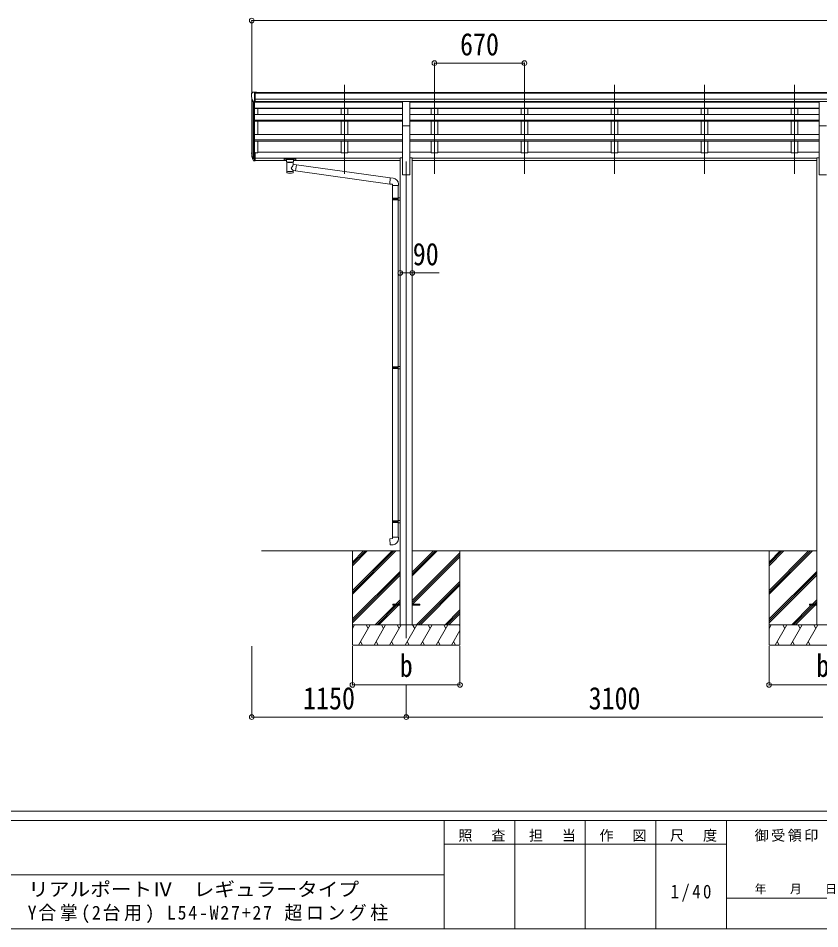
# Model space of a CAD drawing. Units: millimetres at full size. Extents: x -9783 to 9892, y -6828 to 6752.
# Drawn here: x 35 to 6001, y -6828 to -50 of the extents above; entities that cross this region are included whole.
import ezdxf
from ezdxf.enums import TextEntityAlignment as Align

# ---------------------------------------------------------------- set-up
doc = ezdxf.new("R2010")
doc.units = ezdxf.units.MM
doc.header["$LTSCALE"] = 35
doc.header["$PDMODE"] = 32
doc.header["$PDSIZE"] = 35
for name, color, linetype, lineweight in [('0-0_0', 7, 'Continuous', 9), ('0-1_本体', 4, 'Continuous', 9), ('0-2_部品', 7, 'Continuous', 9), ('0-8_PARTS2', 2, 'Continuous', 9), ('0-A_寸法', 6, 'Continuous', 9), ('F-0_240', 7, 'Continuous', 9)]:
    doc.layers.add(name, color=color, linetype=linetype, lineweight=lineweight)
doc.styles.add('ＭＳ ゴシック', font='')
doc.styles.get('ＭＳ ゴシック').set_extended_font_data('MS Gothic')

msp = doc.modelspace()

# ---------------------------------------------------------------- linework, layer by layer
at = {"layer": '0-0_0'}
for p, q in [((1847.05, -4015.77), (2877.85, -4015.77)), ((2523.05, -4015.77), (2523.05, -4715.77)), ((2523.05, -4309.95), (2817.23, -4015.77)), ((2523.05, -4324.09), (2831.37, -4015.77)), ((2523.05, -4338.23), (2845.51, -4015.77)), ((2523.05, -4126.1), (2633.38, -4015.77)), ((2523.05, -4111.96), (2619.24, -4015.77)), ((2523.05, -4097.82), (2605.09, -4015.77)), ((2968.25, -4201.4), (3153.88, -4015.77)), ((2968.25, -4187.26), (3139.74, -4015.77)), ((2968.25, -4173.12), (3125.59, -4015.77)), ((2968.25, -4015.77), (5977.85, -4015.77)), ((2968.25, -4385.25), (3323.05, -4030.45)), ((2968.25, -4399.39), (3323.05, -4044.59)), ((2970.51, -4411.27), (3323.05, -4058.73)), ((3323.05, -4015.77), (3323.05, -4715.77)), ((5623.05, -4015.77), (5623.05, -4715.77)), ((5623.05, -4309.95), (5917.23, -4015.77)), ((5623.05, -4324.09), (5931.37, -4015.77)), ((5623.05, -4338.23), (5945.51, -4015.77)), ((5623.05, -4126.1), (5733.38, -4015.77)), ((5623.05, -4111.96), (5719.24, -4015.77)), ((5623.05, -4097.82), (5705.09, -4015.77)), ((2523.05, -4522.08), (2877.85, -4167.28)), ((2523.05, -4536.22), (2877.85, -4181.42)), ((2523.05, -4550.36), (2877.85, -4195.57)), ((5623.05, -4522.08), (5977.85, -4167.28)), ((5623.05, -4536.22), (5977.85, -4181.42)), ((5623.05, -4550.36), (5977.85, -4195.57)), ((2999.86, -4565.77), (3323.05, -4242.58)), ((3014, -4565.77), (3323.05, -4256.72)), ((3028.14, -4565.77), (3323.05, -4270.87)), ((2845.99, -4411.27), (2877.85, -4379.41)), ((2860.13, -4411.27), (2877.85, -4393.56)), ((5945.99, -4411.27), (5977.85, -4379.41)), ((5960.13, -4411.27), (5977.85, -4393.56)), ((2691.49, -4565.77), (2836.99, -4420.27)), ((2705.63, -4565.77), (2851.13, -4420.27)), ((2719.77, -4565.77), (2865.27, -4420.27)), ((2874.27, -4411.27), (2877.85, -4407.7)), ((3211.99, -4565.77), (3323.05, -4454.71)), ((3226.13, -4565.77), (3323.05, -4468.86)), ((5791.49, -4565.77), (5936.99, -4420.27)), ((5805.63, -4565.77), (5951.13, -4420.27)), ((5819.77, -4565.77), (5965.27, -4420.27)), ((5974.27, -4411.27), (5977.85, -4407.7)), ((3240.27, -4565.77), (3323.05, -4483)), ((3323.05, -4565.77), (2523.05, -4565.77)), ((2523.05, -4593.27), (2538.93, -4565.77)), ((2567.79, -4715.77), (2654.4, -4565.77)), ((2639.4, -4591.75), (2624.4, -4565.77)), ((2683.26, -4715.77), (2769.87, -4565.77)), ((2754.87, -4591.75), (2739.86, -4565.77)), ((2798.73, -4715.77), (2885.34, -4565.77)), ((2870.34, -4591.75), (2855.33, -4565.77)), ((2914.2, -4715.77), (3000.81, -4565.77)), ((2985.81, -4591.75), (2970.8, -4565.77)), ((3029.67, -4715.77), (3116.28, -4565.77)), ((3101.28, -4591.75), (3086.28, -4565.77)), ((3145.14, -4715.77), (3231.75, -4565.77)), ((3201.75, -4565.77), (3216.75, -4591.75)), ((3260.61, -4715.77), (3323.05, -4607.63)), ((3317.22, -4565.77), (3323.05, -4575.87)), ((6423.05, -4565.77), (5623.05, -4565.77)), ((5623.05, -4593.27), (5638.93, -4565.77)), ((5667.79, -4715.77), (5754.4, -4565.77)), ((5739.4, -4591.75), (5724.4, -4565.77)), ((5783.26, -4715.77), (5869.87, -4565.77)), ((5854.87, -4591.75), (5839.86, -4565.77)), ((5898.73, -4715.77), (5985.34, -4565.77)), ((5970.34, -4591.75), (5955.33, -4565.77)), ((2523.05, -4715.77), (3323.05, -4715.77)), ((2582.79, -4689.79), (2597.79, -4715.77)), ((2698.26, -4689.79), (2713.26, -4715.77)), ((2813.73, -4689.79), (2828.73, -4715.77)), ((2929.2, -4689.79), (2944.2, -4715.77)), ((3044.67, -4689.79), (3059.67, -4715.77)), ((3160.14, -4689.79), (3175.14, -4715.77)), ((3275.61, -4689.79), (3290.61, -4715.77)), ((5623.05, -4715.77), (6423.05, -4715.77)), ((5682.79, -4689.79), (5697.79, -4715.77)), ((5798.26, -4689.79), (5813.26, -4715.77)), ((5913.73, -4689.79), (5928.73, -4715.77))]:
    msp.add_line(p, q, dxfattribs=at)
at = {"layer": '0-1_本体'}
for p, q in [((1799.55, -602.79), (7146.55, -602.79)), ((1799.55, -608.14), (7146.55, -608.14)), ((1773.05, -1054.91), (1773.05, -639.54)), ((1777.33, -658.34), (1777.33, -1076.91)), ((1787.05, -673.7), (1787.05, -1094.91)), ((1793.05, -674.17), (1793.05, -1050.48)), ((2895.55, -674.86), (1793.05, -674.86)), ((1799.55, -651.67), (7146.55, -651.67)), ((1799.55, -669.34), (7146.55, -669.34)), ((2895.55, -671.71), (1799.55, -671.71)), ((1818.05, -671.71), (1818.05, -674.86)), ((2438.05, -674.86), (2438.05, -671.71)), ((2488.05, -674.86), (2488.05, -671.71)), ((2950.55, -671.71), (5995.55, -671.71)), ((2950.55, -674.86), (5995.55, -674.86)), ((3108.05, -674.86), (3108.05, -671.71)), ((3158.05, -674.86), (3158.05, -671.71)), ((3778.05, -674.86), (3778.05, -671.71)), ((3828.05, -674.86), (3828.05, -671.71)), ((4448.05, -674.86), (4448.05, -671.71)), ((4498.05, -674.86), (4498.05, -671.71)), ((5118.05, -674.86), (5118.05, -671.71)), ((5168.05, -674.86), (5168.05, -671.71)), ((5788.05, -674.86), (5788.05, -671.83)), ((5838.05, -674.86), (5838.05, -671.83)), ((2895.55, -718.33), (1793.05, -718.33)), ((2895.55, -722.41), (1793.05, -722.41)), ((1818.05, -722.45), (1818.05, -767.44)), ((2438.05, -767.57), (2438.05, -722.41)), ((2488.05, -767.57), (2488.05, -722.41)), ((2950.55, -718.33), (5995.55, -718.33)), ((2950.55, -722.41), (5995.55, -722.41)), ((3108.05, -767.57), (3108.05, -722.41)), ((3158.05, -767.57), (3158.05, -722.41)), ((3778.05, -767.57), (3778.05, -722.41)), ((3828.05, -767.57), (3828.05, -722.41)), ((4448.05, -767.57), (4448.05, -722.41)), ((4498.05, -767.57), (4498.05, -722.41)), ((5118.05, -767.57), (5118.05, -722.41)), ((5168.05, -767.57), (5168.05, -722.41)), ((5788.05, -767.57), (5788.05, -722.41)), ((5838.05, -767.57), (5838.05, -722.41)), ((2895.55, -767.57), (1793.05, -767.57)), ((2895.55, -808.31), (1793.05, -808.31)), ((2895.55, -809.8), (1793.05, -809.8)), ((2895.55, -1215.77), (2895.55, -803.13)), ((2950.55, -767.57), (5995.55, -767.57)), ((2950.55, -1215.77), (2950.55, -803.13)), ((2950.55, -808.31), (5995.55, -808.31)), ((2950.55, -809.8), (5995.55, -809.8)), ((5995.55, -1215.77), (5995.55, -803.13)), ((2895.55, -816.59), (1793.05, -816.59)), ((1818.05, -816.62), (1818.05, -914.88)), ((2438.05, -914.88), (2438.05, -816.59)), ((2488.05, -914.88), (2488.05, -816.59)), ((2950.55, -816.59), (5995.55, -816.59)), ((3108.05, -914.88), (3108.05, -816.59)), ((3158.05, -914.88), (3158.05, -816.59)), ((3778.05, -914.88), (3778.05, -816.59)), ((3828.05, -914.88), (3828.05, -816.59)), ((4448.05, -914.88), (4448.05, -816.59)), ((4498.05, -914.88), (4498.05, -816.59)), ((5118.05, -914.88), (5118.05, -816.59)), ((5168.05, -914.88), (5168.05, -816.59)), ((5788.05, -914.88), (5788.05, -816.59)), ((5838.05, -914.88), (5838.05, -816.59)), ((2895.65, -914.88), (1793.05, -914.88)), ((2950.45, -914.88), (5995.55, -914.88)), ((2895.71, -954.09), (1793.05, -954.09)), ((2895.63, -955.57), (1793.05, -955.57)), ((2895.65, -965.23), (1793.05, -965.23)), ((1818.05, -965.14), (1818.05, -1051.3)), ((2438.05, -965.23), (2438.05, -1051.3)), ((2488.05, -965.23), (2488.05, -1051.3)), ((2950.38, -954.09), (5995.55, -954.09)), ((2950.45, -965.23), (5995.55, -965.23)), ((2950.47, -955.57), (5995.55, -955.57)), ((3108.05, -965.23), (3108.05, -1051.3)), ((3158.05, -965.23), (3158.05, -1051.3)), ((3778.05, -965.23), (3778.05, -1051.3)), ((3828.05, -965.23), (3828.05, -1051.3)), ((4448.05, -965.23), (4448.05, -1051.3)), ((4498.05, -965.23), (4498.05, -1051.3)), ((5118.05, -965.23), (5118.05, -1051.3)), ((5168.05, -965.23), (5168.05, -1051.3)), ((5788.05, -965.23), (5788.05, -1051.3)), ((5838.05, -965.23), (5838.05, -1051.3)), ((1799.55, -1051.3), (1818.05, -1051.3)), ((1818.05, -1046.5), (2438.05, -1046.5)), ((2438.05, -1051.3), (2488.05, -1051.3)), ((2895.78, -1046.5), (2488.05, -1046.5)), ((2895.78, -1046.5), (2488.05, -1046.5)), ((2950.31, -1046.5), (3108.05, -1046.5)), ((3108.05, -1051.3), (3158.05, -1051.3)), ((3778.05, -1046.5), (3158.05, -1046.5)), ((3778.05, -1051.3), (3828.05, -1051.3)), ((4448.05, -1046.5), (3828.05, -1046.5)), ((4448.05, -1051.3), (4498.05, -1051.3)), ((5118.05, -1046.5), (4498.05, -1046.5)), ((5118.05, -1051.3), (5168.05, -1051.3)), ((5788.05, -1046.5), (5168.05, -1046.5)), ((5788.05, -1051.3), (5838.05, -1051.3)), ((5995.55, -1046.5), (5838.05, -1046.5)), ((1799.55, -1090.63), (2877.85, -1090.63)), ((1799.55, -1091.99), (2877.85, -1091.99)), ((1799.55, -1109.37), (2031.05, -1109.37)), ((2085.05, -1109.37), (2877.85, -1109.37)), ((2877.85, -1089.39), (2895.55, -1089.39)), ((2877.85, -1089.39), (2877.85, -4565.77)), ((2950.55, -1089.39), (2968.25, -1089.39)), ((2968.25, -1089.39), (2968.25, -4565.77)), ((2968.25, -1090.81), (5977.72, -1090.81)), ((2968.25, -1092.19), (5977.85, -1092.19)), ((2968.25, -1109.37), (5977.85, -1109.37)), ((5977.85, -1089.39), (5995.55, -1089.39)), ((5977.85, -1089.39), (5977.85, -4565.77)), ((2895.29, -1215.77), (2950.29, -1215.77)), ((5995.55, -1215.77), (6050.55, -1215.77))]:
    msp.add_line(p, q, dxfattribs=at)
at = {"layer": '0-2_部品'}
for p, q in [((1777.96, -601.76), (1773.89, -607.56)), ((1781.05, -601.19), (1778.72, -601.33)), ((1781.05, -601.19), (1799.55, -601.19)), ((1793.05, -674.17), (1793.05, -601.19)), ((1799.55, -601.19), (1809.55, -601.28)), ((1799.55, -673.17), (1799.55, -601.19)), ((1809.55, -602.79), (1809.55, -601.28)), ((1771.05, -610.56), (1771.05, -611.19)), ((1785.42, -672.36), (1776.15, -656.29)), ((1793.05, -674.17), (1787.84, -673.85)), ((1799.55, -673.17), (1793.05, -673.17)), ((2895.55, -671.06), (2950.55, -671.06)), ((2895.55, -851.99), (2895.55, -671.06)), ((2950.55, -851.99), (2950.55, -671.06)), ((5995.55, -671.06), (6050.55, -671.06)), ((5995.55, -851.99), (5995.55, -671.06)), ((2895.55, -851.99), (2950.55, -851.99)), ((5995.55, -851.99), (6050.55, -851.99)), ((1775.44, -1076.52), (1785.6, -1095.69)), ((1786.61, -1094.44), (1776.86, -1076.02)), ((1793.05, -1050.48), (1793.05, -1112.36)), ((1799.55, -1050.48), (1793.05, -1050.48)), ((1799.55, -1050.48), (1799.55, -1111.54)), ((1778.03, -1093.37), (1785.6, -1110.86)), ((1793.05, -1095.19), (1787.91, -1095.19)), ((1793.05, -1097.19), (1788.2, -1097.19)), ((1793.05, -1112.36), (1788.2, -1112.36)), ((1799.55, -1088.79), (1793.05, -1088.79)), ((1799.55, -1094.19), (1793.05, -1094.19)), ((1799.55, -1111.54), (1793.05, -1111.54)), ((2014.55, -1097.25), (2014.55, -1108.01)), ((2014.55, -1097.44), (2014.55, -1098.98)), ((2016.55, -1096.59), (2099.55, -1096.59)), ((2016.55, -1098.76), (2099.55, -1098.76)), ((2016.55, -1108.67), (2031.05, -1108.67)), ((2031.05, -1115.48), (2031.05, -1105.21)), ((2035.15, -1119.98), (2035.13, -1200.27)), ((2080.95, -1137.55), (2080.95, -1119.97)), ((2106.17, -1141.46), (2080.95, -1137.55)), ((2085.05, -1115.48), (2085.05, -1105.21)), ((2085.05, -1108.67), (2099.55, -1108.67)), ((2106.17, -1141.46), (2099.15, -1186.72)), ((2101.55, -1097.25), (2101.55, -1108.01)), ((2106.17, -1141.46), (2803.93, -1238.26)), ((2080.96, -1200.27), (2080.95, -1183.65)), ((2080.95, -1183.9), (2099.15, -1186.72)), ((2799.92, -1284.08), (2099.15, -1186.72)), ((2824.77, -1240.08), (2803.93, -1238.26)), ((2865.85, -1295.83), (2865.85, -1284.91)), ((2819.85, -1295.83), (2865.85, -1295.83)), ((2821.85, -1295.83), (2821.85, -1389.83)), ((2863.85, -1295.83), (2863.85, -1387.27)), ((2819.85, -1391.83), (2820.85, -1389.83)), ((2819.85, -1391.83), (2863.85, -1391.83)), ((2819.85, -1391.83), (2819.85, -1399.83)), ((2819.85, -1399.83), (2863.85, -1399.83)), ((2819.85, -1399.83), (2820.85, -1401.83)), ((2820.85, -1389.83), (2863.85, -1389.83)), ((2820.85, -1401.83), (2863.85, -1401.83)), ((2821.85, -1401.83), (2821.85, -2646.02)), ((2859.37, -1391.83), (2858.94, -1389.83)), ((2861.85, -1387.33), (2877.85, -1386.86)), ((2861.85, -1389.33), (2861.85, -1387.33)), ((2861.85, -1389.33), (2863.85, -1389.33)), ((2861.85, -1404.33), (2861.85, -1402.33)), ((2861.85, -1404.33), (2877.85, -1404.8)), ((2863.85, -1404.39), (2863.85, -2643.46)), ((2877.85, -1386.86), (2877.85, -1404.8)), ((2861.85, -2643.52), (2877.85, -2643.05)), ((2877.85, -2643.05), (2877.85, -2660.99)), ((2819.85, -2648.02), (2820.85, -2646.02)), ((2819.85, -2648.02), (2863.85, -2648.02)), ((2819.85, -2648.02), (2819.85, -2656.02)), ((2819.85, -2656.02), (2863.85, -2656.02)), ((2819.85, -2656.02), (2820.85, -2658.02)), ((2820.85, -2646.02), (2863.85, -2646.02)), ((2820.85, -2658.02), (2863.85, -2658.02)), ((2821.85, -2658.02), (2821.85, -3791.18)), ((2859.37, -2648.02), (2858.94, -2646.02)), ((2861.85, -2645.52), (2861.85, -2643.52)), ((2861.85, -2645.52), (2863.85, -2645.52)), ((2861.85, -2660.52), (2861.85, -2658.52)), ((2861.85, -2660.52), (2877.85, -2660.99)), ((2863.85, -2660.57), (2863.85, -3788.62)), ((2819.85, -3793.18), (2820.85, -3791.18)), ((2819.85, -3793.18), (2863.85, -3793.18)), ((2819.85, -3793.18), (2819.85, -3801.18)), ((2820.85, -3791.18), (2863.85, -3791.18)), ((2859.37, -3793.18), (2858.94, -3791.18)), ((2861.85, -3788.68), (2877.85, -3788.2)), ((2861.85, -3790.68), (2861.85, -3788.68)), ((2861.85, -3790.68), (2863.85, -3790.68)), ((2877.85, -3788.2), (2877.85, -3806.15)), ((2819.85, -3801.18), (2863.85, -3801.18)), ((2819.85, -3801.18), (2820.85, -3803.18)), ((2820.85, -3803.18), (2863.85, -3803.18)), ((2821.85, -3803.18), (2821.85, -3913.18)), ((2861.85, -3805.68), (2861.85, -3803.68)), ((2861.85, -3805.68), (2877.85, -3806.15)), ((2863.85, -3805.73), (2863.85, -3913.18)), ((2819.85, -3913.18), (2865.85, -3913.18)), ((2819.85, -3923.18), (2819.85, -3913.18)), ((2865.85, -3913.18), (2865.85, -3924.09))]:
    msp.add_line(p, q, dxfattribs=at)
at = {"layer": '0-2_部品', "color": 4}
for p, q in [((2823.45, -4411.27), (2823.45, -4420.27)), ((2878.25, -4411.27), (2823.45, -4411.27)), ((2878.25, -4420.27), (2823.45, -4420.27)), ((3023.05, -4411.27), (2968.25, -4411.27)), ((5923.05, -4411.27), (5923.05, -4420.27)), ((5977.85, -4411.27), (5923.05, -4411.27)), ((5977.85, -4420.27), (5923.05, -4420.27))]:
    msp.add_line(p, q, dxfattribs=at)
at = {"layer": '0-2_部品'}
for points in [[(2014.55, -1097.25), (2014.59, -1097.06), (2014.67, -1096.92), (2014.77, -1096.82), (2014.87, -1096.76), (2014.99, -1096.72), (2015.28, -1096.66), (2015.77, -1096.61), (2016.31, -1096.59), (2016.55, -1096.59)], [(2014.55, -1108.01), (2014.59, -1108.21), (2014.67, -1108.34), (2014.77, -1108.44), (2014.87, -1108.5), (2014.99, -1108.54), (2015.28, -1108.6), (2015.77, -1108.65), (2016.31, -1108.67), (2016.55, -1108.67)], [(2031.09, -1115.42), (2031.06, -1115.78), (2031.31, -1116.74), (2031.83, -1117.62), (2032.63, -1118.46), (2033.75, -1119.26), (2035.15, -1119.98)], [(2080.95, -1119.97), (2081.18, -1119.88), (2082.54, -1119.14), (2083.65, -1118.29), (2084.41, -1117.43), (2084.87, -1116.53), (2085.04, -1115.64)], [(2099.55, -1096.59), (2099.9, -1096.59), (2100.43, -1096.62), (2100.88, -1096.67), (2101.18, -1096.74), (2101.35, -1096.84), (2101.47, -1096.98), (2101.54, -1097.16), (2101.55, -1097.25)], [(2099.55, -1108.67), (2099.9, -1108.67), (2100.43, -1108.64), (2100.88, -1108.59), (2101.18, -1108.52), (2101.35, -1108.42), (2101.47, -1108.28), (2101.54, -1108.1), (2101.55, -1108.01)], [(2803.93, -1238.26), (2799.92, -1284.08), (2819.85, -1285.83), (2819.85, -1295.83)], [(2859.37, -1391.83), (2859.37, -1399.83), (2858.94, -1401.83)], [(2861.85, -1402.33), (2863.85, -1402.33), (2863.85, -1389.33)], [(2859.37, -2648.02), (2859.37, -2656.02), (2858.94, -2658.02)], [(2861.85, -2658.52), (2863.85, -2658.52), (2863.85, -2645.52)], [(2859.37, -3793.18), (2859.37, -3801.18), (2858.94, -3803.18)], [(2861.85, -3803.68), (2863.85, -3803.68), (2863.85, -3790.68)], [(2824.77, -3968.92), (2803.93, -3970.74), (2799.92, -3924.92), (2819.85, -3923.18)]]:
    msp.add_lwpolyline(points, dxfattribs=at)
at = {"layer": '0-2_部品', "color": 4}
msp.add_lwpolyline([(3023.05, -4411.27), (3023.05, -4420.27), (2968.25, -4420.27)], dxfattribs=at)
at = {"layer": '0-2_部品'}
for centre, radius, start, end in [((1774.05, -610.56), 3, 93, 180), ((1778.78, -602.33), 1, 93.5, 145), ((1973.05, -611.19), 202, 180, 192.90261), ((1788.02, -670.86), 3, 210, 266.5), ((1861.71, -1054.35), 89.07, 174.49576, 194.41188), ((1861, -1050.07), 88.05, 177.22392, 197.21071), ((1906.27, -1057.29), 133.22, 183.27987, 195.71302), ((1788.2, -1094.19), 3, 210, 270), ((1788.2, -1109.36), 3, 210, 270), ((1787.91, -1093.69), 1.5, 210, 270), ((2820.85, -1284.91), 45, 0, 85), ((2820.85, -3924.09), 45, 275, 0)]:
    msp.add_arc(centre, radius, start, end, dxfattribs=at)
for centre, major_axis, ratio, start_param, end_param in [((2016.55, -1098.98), (2, 0), 0.109601, 1.5707963, 3.1415927), ((2058.05, -1105.21), (27, 0), 0.122176, 6.2831853, 9.424778), ((2058.06, -1120.44), (-22.91, 0.42), 0.072511, 0.0008029, 1.5715993), ((2058.06, -1122.06), (-22.91, 0.42), 0.072511, 0.0008029, 1.5715993), ((2058.04, -1120.44), (22.92, 0.42), 0.07247, 4.71158, 6.2823764), ((2058.04, -1122.06), (22.92, 0.42), 0.07247, 4.71158, 6.2823764), ((2058.05, -1164.1), (-22.81, -26.62), 0.234429, 1.6855472, 3.1268519), ((2069.05, -1115.48), (16, 0), 0.361356, 6.2636979, 6.2831853), ((2099.55, -1098.98), (2, 0), 0.109601, 0, 1.5707963), ((2058.05, -1200.27), (22.92, 0), 0.101955, 3.1415499, 6.2833984), ((2058.05, -1187.83), (22.91, 0), 0.122865, 3.1415927, 6.2831853), ((2060.6, -1161.45), (20.32, -22.25), 0.045535, 0.0389954, 1.3075346)]:
    msp.add_ellipse(centre, major_axis=major_axis, ratio=ratio, start_param=start_param, end_param=end_param, dxfattribs=at)
at = {"layer": '0-8_PARTS2'}
for p, q in [((2463.05, -1209.57), (2463.05, -547.04)), ((3133.05, -1209.57), (3133.05, -547.04)), ((3803.05, -1209.57), (3803.05, -547.04)), ((4473.05, -1209.57), (4473.05, -547.04)), ((5143.05, -1209.57), (5143.05, -547.04)), ((5813.05, -1209.57), (5813.05, -547.04)), ((2923.05, -1115.77), (2923.05, -4665.77))]:
    msp.add_line(p, q, dxfattribs=at)
at = {"layer": '0-A_寸法'}
for p, q in [((1773.05, -67.41), (1773.05, -613.03)), ((1773.05, -67.41), (7173.05, -67.41)), ((3133.05, -384.03), (3133.05, -613.03)), ((3133.05, -384.03), (3803.05, -384.03)), ((3803.05, -384.03), (3803.05, -613.03)), ((2878.05, -1945.95), (2968.05, -1945.95)), ((2968.05, -1945.95), (3168.05, -1945.95)), ((1773.05, -5252.14), (1773.05, -4723.19)), ((2523.05, -5012.16), (2523.05, -4723.19)), ((3323.05, -5012.16), (3323.05, -4723.19)), ((5623.05, -5012.16), (5623.05, -4723.19)), ((2523.05, -5012.16), (3323.05, -5012.16)), ((2923.05, -5252.14), (2923.05, -5012.16)), ((5623.05, -5012.16), (6423.05, -5012.16)), ((1773.05, -5252.14), (2923.05, -5252.14)), ((2923.05, -5252.14), (6023.05, -5252.14))]:
    msp.add_line(p, q, dxfattribs=at)
for p in [(1773.05, -67.41), (3133.05, -384.03), (3803.05, -384.03), (2878.05, -1945.95), (2968.05, -1945.95), (2523.05, -5012.16), (3323.05, -5012.16), (5623.05, -5012.16), (1773.05, -5252.14), (2923.05, -5252.14)]:
    msp.add_point(p, dxfattribs=at)
at = {"layer": 'F-0_240', "color": 5}
for p, q in [((-9783.03, -5953.1), (9396.97, -5953.1)), ((-9783.03, -6023.1), (6285.75, -6023.1)), ((3205.75, -6023.1), (3205.75, -6828.1)), ((3730.75, -6023.1), (3730.75, -6828.1)), ((4255.75, -6023.1), (4255.75, -6828.1)), ((4780.75, -6023.1), (4780.75, -6828.1)), ((5305.75, -6023.1), (5305.75, -6828.1)), ((3205.75, -6198.1), (5305.75, -6198.1)), ((-3969.25, -6425.6), (3205.75, -6425.6)), ((5305.75, -6600.6), (6285.75, -6600.6)), ((-9783.03, -6828.1), (9396.97, -6828.1))]:
    msp.add_line(p, q, dxfattribs=at)

# ---------------------------------------------------------------- texts
at = {"layer": '0-A_寸法', "color": 7, "style": 'ＭＳ ゴシック', "width": 0.85}
for s, p in [('670', (3323.67, -377.03)), ('90', (2971.8, -1938.95)), ('b', (2874.92, -5002.66)), ('b', (5974.92, -5002.66)), ('1150', (2155.55, -5245.14)), ('3100', (4280.55, -5245.14))]:
    msp.add_text(s, height=166.8, dxfattribs=at).set_placement(p, align=Align.BOTTOM_LEFT)
at = {"layer": 'F-0_240', "style": 'ＭＳ ゴシック', "width": 1.1}
msp.add_text('リアルポートⅣ\u3000レギュラータイプ', height=102.6, dxfattribs=at).set_placement((109.35, -6616.22), align=Align.BOTTOM_LEFT)
at = {"layer": 'F-0_240', "style": 'ＭＳ ゴシック'}
msp.add_text('年\u3000\u3000月\u3000\u3000日', height=64.15, dxfattribs=at).set_placement((5515.76, -6583.1), align=Align.BOTTOM_LEFT)
at = {"layer": 'F-0_240', "attachment_point": 7, "style": 'ＭＳ ゴシック'}
for s, insert, char_height in [('\\T1.17;照\u3000査', (3310.76, -6180.6), 76.98), ('\\T1.17;担\u3000当', (3835.76, -6180.6), 76.98), ('\\T1.17;作\u3000図', (4360.75, -6180.6), 76.98), ('\\T1.17;尺\u3000度', (4885.76, -6180.6), 76.98), ('\\T1.17;御受領印', (5515.75, -6180.6), 76.98), ('\\T1.28;\\W0.9;1/40', (4890.13, -6626.85), 102.6), ('\\T1.2;\\W0.95;Y合掌(2台用)\\~L54-W27+27\\~超ロング柱', (105.77, -6786.55), 102.6)]:
    msp.add_mtext(s, dxfattribs=dict(at, insert=insert, char_height=char_height))

doc.saveas('drawing.dxf')
